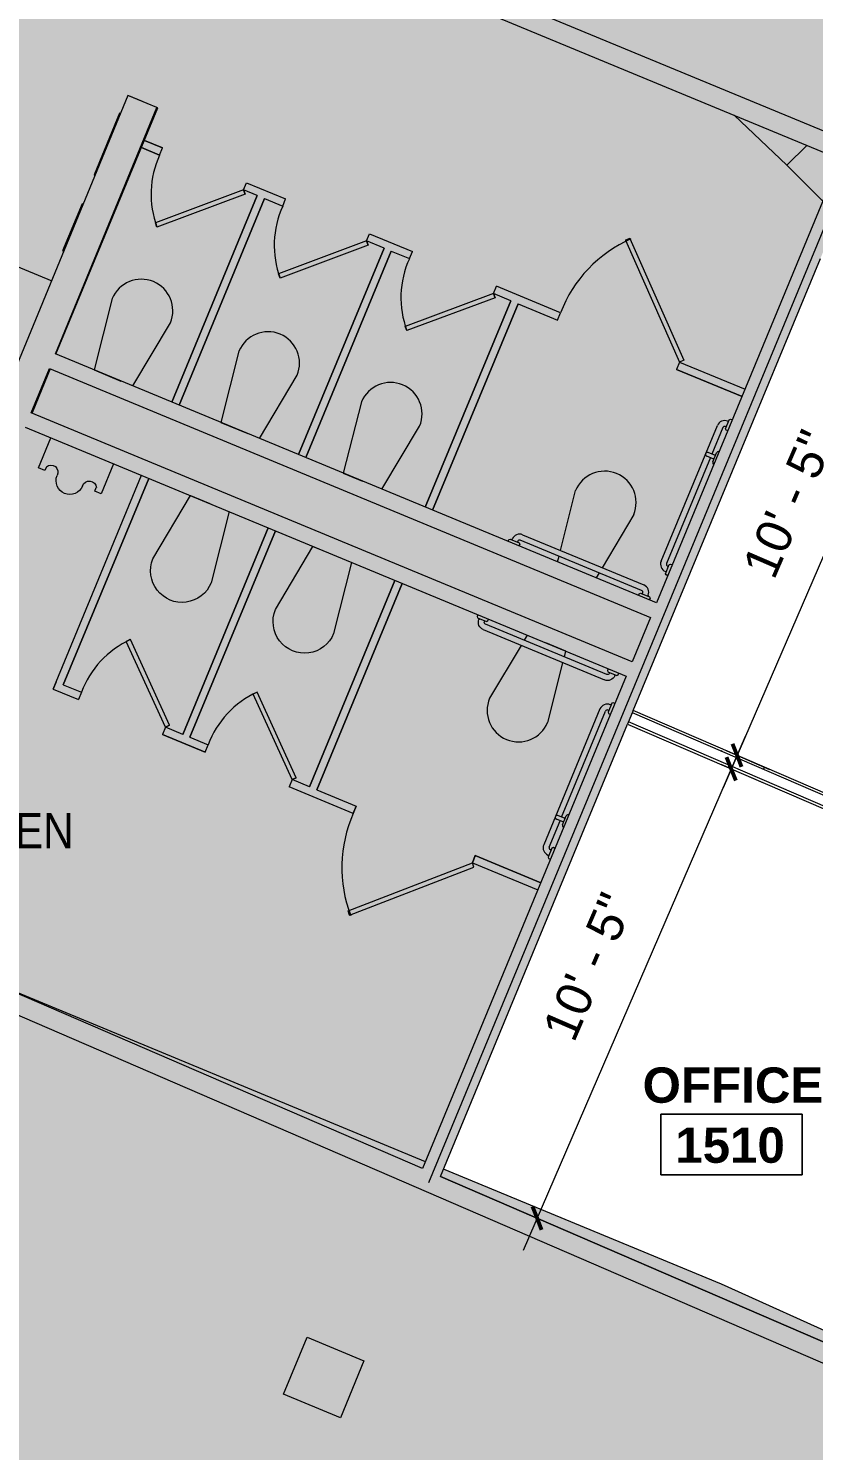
# Model space of a CAD drawing. Header units: inches. Extents: x 488 to 2071, y 800 to 2512.
# Drawn here: x 1129.1 to 1329.4, y 1008.7 to 1371.4 of the extents above; entities that cross this region are included whole.
import ezdxf

# ---------------------------------------------------------------- set-up
doc = ezdxf.new("R2010")
doc.units = ezdxf.units.IN
doc.header["$MEASUREMENT"] = 0
for name, color, linetype, lineweight in [('A-ANNO-DIMS', 211, 'Continuous', 9), ('A-ANNO-DIMS-96', 211, 'Continuous', 9), ('A-AREA-IDEN', 2, 'Continuous', 9), ('A-DETL', 90, 'Continuous', 9), ('A-DETL-GENF', 92, 'Continuous', 9), ('A-DETL-THIN', 151, 'Continuous', 9), ('A-Flor-Shel-Text', 8, 'Continuous', 9), ('A-Flor-Shel-Tptn', 8, 'Continuous', 9), ('A-WALL', 113, 'Continuous', 9), ('A-WALL-PATT', 111, 'Continuous', 13), ('A-Wall-Shel', 8, 'Continuous', 9), ('A-Wall-Shel-Fill', 8, 'Continuous', 9), ('I-WALL', 2, 'Continuous', 9), ('P-Fixt-Shel', 8, 'Continuous', 9), ('S-Cols', 8, 'Continuous', 9), ('S-Cols-Fill', 8, 'Continuous', 9)]:
    doc.layers.add(name, color=color, linetype=linetype, lineweight=lineweight)
doc.styles.add('Stylus BT', font='stylu.ttf', dxfattribs={"width": 0.9, "height": 9})
doc.styles.add('Swis721 Lt BT', font='swissl.ttf', dxfattribs={"height": 9})
doc.styles.add('Swis721 Lt BT_B', font='', dxfattribs={"height": 9})
doc.styles.get('Swis721 Lt BT_B').set_extended_font_data('Swis721 Lt BT', bold=True)
doc.dimstyles.new('OTJ_-_3_32__Linear__1_2__Tolerance', dxfattribs={"dimscale": 12, "dimtxt": 9.497835, "dimasz": 0.375, "dimexe": 0.75, "dimexo": 0.5, "dimgap": 0.5, "dimtad": 1, "dimdec": 1, "dimrnd": 0.5, "dimzin": 3, "dimdsep": 46, "dimlunit": 4, "dimtxsty": 'Swis721 Lt BT', "dimblk1": 'OBLIQUE', "dimblk2": 'OBLIQUE', "dimsah": 1, "dimcen": 0.09, "dimdle": 0.75, "dimazin": 0, "dimtfac": 1, "dimtdec": 4, "dimtix": 1, "dimtmove": 0, "dimatfit": 3, "dimfxl": 1, "dimtvp": 1, "dimfrac": 2, "dimtolj": 1, "dimtzin": 0, "dimarcsym": 2})
pattern_1 = [(0, (0, 0), (30.72, 7.68), [1.267, -21.773, 1.267, -21.773, -122.88]), (0, (0, 0), (30.72, 7.68), [-46.08, 1.267, -44.813, 1.267, -21.773, -53.76]), (0, (0, 0), (30.72, 7.68), [-115.2, 1.267, -14.093, 1.267, -37.133]), (120, (11.52, 3.84), (-22.011075, 22.7643), [1.267, -21.773, 1.267, -21.773, -122.88]), (120, (11.52, 3.84), (-22.011075, 22.7643), [-46.08, 1.267, -44.813, 1.267, -21.773, -53.76]), (120, (11.52, 3.84), (-22.011075, 22.7643), [-115.2, 1.267, -14.093, 1.267, -37.133]), (240, (15.36, 19.2), (-8.708925, -30.4443), [1.267, -21.773, 1.267, -21.773, -122.88]), (240, (15.36, 19.2), (-8.708925, -30.4443), [-46.08, 1.267, -44.813, 1.267, -21.773, -53.76]), (240, (15.36, 19.2), (-8.708925, -30.4443), [-115.2, 1.267, -14.093, 1.267, -37.133])]

# ---------------------------------------------------------------- blocks, each defined once
blk = doc.blocks.new('Revit Link EDITED_dwg_GRAB36-5488122-Level 1 CONSTRUCTION')
at = {"layer": 'P-Fixt-Shel', "color": 7}
for p, q in [((0.75, 18.75), (1, 18.75)), ((1, 17.25), (0.75, 17.25)), ((1.5, -16.75), (1.5, 16.75)), ((3, 16.75), (3, -16.75)), ((0.75, -17.25), (1, -17.25)), ((0.5, -19.5), (0, -19.5)), ((1, -18.75), (0.75, -18.75))]:
    blk.add_line(p, q, dxfattribs=at)
at = {"layer": 'P-Fixt-Shel', "color": 7, "flags": 128}
for points in [[(0, 19.5), (0.5, 19.5), (0.75, 19.25), (0.75, 16.75), (0.5, 16.5), (0, 16.5)], [(0, -16.5), (0.5, -16.5), (0.75, -16.75), (0.75, -19.25), (0.5, -19.5)]]:
    blk.add_lwpolyline(points, dxfattribs=at)
at = {"layer": 'P-Fixt-Shel', "color": 7}
for centre, radius, start, end in [((1, 16.75), 2, 360, 90), ((1, 16.75), 0.5, 360, 90), ((1, -16.75), 2, 270, 0), ((1, -16.75), 0.5, 270, 0)]:
    blk.add_arc(centre, radius, start, end, dxfattribs=at)
blk = doc.blocks.new('Revit Link EDITED_dwg_TOILET1-5488119-Level 1 CONSTRUCTION')
at = {"layer": 'P-Fixt-Shel', "color": 7}
blk.add_line((5.34, 0.01), (8.03, 18.56), dxfattribs=at)
at = {"layer": 'P-Fixt-Shel', "color": 7, "flags": 128}
blk.add_lwpolyline([(-8.03, 18.56), (-5.34, 0), (0, 0)], dxfattribs=at)
at = {"layer": 'P-Fixt-Shel', "color": 7}
blk.add_arc((0, 18.56), 8.03, 360, 180, dxfattribs=at)
blk = doc.blocks.new('Revit Link EDITED_dwg_TOILET1-V16-Level 1 CONSTRUCTION')
at = {"layer": 'P-Fixt-Shel', "color": 7}
blk.add_line((5.34, 0.01), (8.03, 18.56), dxfattribs=at)
at = {"layer": 'P-Fixt-Shel', "color": 7, "flags": 128}
blk.add_lwpolyline([(-8.03, 18.56), (-5.34, 0), (2.08, 0)], dxfattribs=at)
at = {"layer": 'P-Fixt-Shel', "color": 7}
blk.add_arc((0, 18.56), 8.03, 360, 180, dxfattribs=at)
blk = doc.blocks.new('Revit Link EDITED_dwg_GRAB36-5488120-Level 1 CONSTRUCTION')
at = {"layer": 'P-Fixt-Shel', "color": 7}
for p, q in [((0.75, 18.75), (1, 18.75)), ((1, 17.25), (0.75, 17.25)), ((1.5, -16.75), (1.5, 16.75)), ((3, 16.75), (3, -16.75)), ((0.75, -17.25), (1, -17.25)), ((0.5, -19.5), (0, -19.5)), ((1, -18.75), (0.75, -18.75))]:
    blk.add_line(p, q, dxfattribs=at)
at = {"layer": 'P-Fixt-Shel', "color": 7, "flags": 128}
for points in [[(0, 19.5), (0.5, 19.5), (0.75, 19.25), (0.75, 16.75), (0.5, 16.5), (0, 16.5)], [(0, -16.5), (0.5, -16.5), (0.75, -16.75), (0.75, -19.25), (0.5, -19.5)]]:
    blk.add_lwpolyline(points, dxfattribs=at)
at = {"layer": 'P-Fixt-Shel', "color": 7}
for centre, radius, start, end in [((1, 16.75), 2, 360, 90), ((1, 16.75), 0.5, 360, 90), ((1, -16.75), 2, 270, 0), ((1, -16.75), 0.5, 270, 0)]:
    blk.add_arc(centre, radius, start, end, dxfattribs=at)
blk = doc.blocks.new('Revit Link EDITED_dwg_TOILET1-V17-Level 1 CONSTRUCTION')
at = {"layer": 'P-Fixt-Shel', "color": 7}
blk.add_line((5.34, 0.01), (8.03, 18.56), dxfattribs=at)
at = {"layer": 'P-Fixt-Shel', "color": 7, "flags": 128}
blk.add_lwpolyline([(-8.03, 18.56), (-5.34, 0), (2.16, 0)], dxfattribs=at)
at = {"layer": 'P-Fixt-Shel', "color": 7}
blk.add_arc((0, 18.56), 8.03, 360, 180, dxfattribs=at)
blk = doc.blocks.new('Revit Link EDITED_dwg_TOILET1-5488121-Level 1 CONSTRUCTION')
at = {"layer": 'P-Fixt-Shel', "color": 7}
blk.add_line((5.34, 0.01), (8.03, 18.56), dxfattribs=at)
at = {"layer": 'P-Fixt-Shel', "color": 7, "flags": 128}
blk.add_lwpolyline([(-8.03, 18.56), (-5.34, 0), (0.01, 0)], dxfattribs=at)
at = {"layer": 'P-Fixt-Shel', "color": 7}
blk.add_arc((0, 18.56), 8.03, 360, 180, dxfattribs=at)
blk = doc.blocks.new('Revit Link EDITED_dwg_TOILET1-V18-Level 1 CONSTRUCTION')
at = {"layer": 'P-Fixt-Shel', "color": 7}
blk.add_line((5.35, 0.01), (8.03, 18.56), dxfattribs=at)
at = {"layer": 'P-Fixt-Shel', "color": 7, "flags": 128}
blk.add_lwpolyline([(-8.03, 18.56), (-5.34, 0), (-2.15, 0)], dxfattribs=at)
at = {"layer": 'P-Fixt-Shel', "color": 7}
blk.add_arc((0, 18.56), 8.03, 360, 180, dxfattribs=at)
blk = doc.blocks.new('Revit Link EDITED_dwg_URINAL1-5488130-Level 1 CONSTRUCTION')
at = {"layer": 'P-Fixt-Shel', "color": 7, "flags": 128}
for points in [[(-8.66, 0), (-8.66, -8.28), (-6.9, -8.28), (-6.9, -7.28)], [(6.9, -7.28), (6.9, -8.28), (8.66, -8.28), (8.66, 0)]]:
    blk.add_lwpolyline(points, dxfattribs=at)
at = {"layer": 'P-Fixt-Shel', "color": 7}
for centre, radius, start, end in [((-5.3, -8.09), 1.8, 353.9369, 153.0544), ((5.3, -8.09), 1.8, 26.9456, 186.0631), ((0, -8.28), 3.51, 180, 0)]:
    blk.add_arc(centre, radius, start, end, dxfattribs=at)
blk = doc.blocks.new('Revit Link EDITED_dwg-5488103-Level 1 CONSTRUCTION')
at = {"layer": 'A-Wall-Shel-Fill'}
h = blk.add_hatch(color=7, dxfattribs=at)
h.paths.add_polyline_path([(1322.58, 1336.49), (1327.64, 1341.55), (1309.11, 1349.23), (1320.99, 1338)], flags=0)
h.paths.add_polyline_path([(1250.93, 1391.72), (1250.93, 1391.72), (1250.93, 1391.72)], flags=0)
h.paths.add_polyline_path([(1257.45, 1394.43), (1257.45, 1394.43), (1257.45, 1394.43)], flags=0)
h.paths.add_polyline_path([(1246.73, 1447.6), (1246.73, 1447.62), (1198.66, 1467.5), (1196.96, 1463.37), (1192.34, 1465.28), (1194.02, 1469.46), (1118, 1500.92), (1116.29, 1496.78), (1111.67, 1498.7), (1125.09, 1531.08), (1131.79, 1533.86), (1133.71, 1529.24), (1128.91, 1527.25), (1119.93, 1505.56), (1247.21, 1452.87), (1252.81, 1455.19), (1254.59, 1450.89), (1256.29, 1451.59), (1254.38, 1456.21), (1246.73, 1453.06), (1120, 1505.56), (1128.99, 1527.27), (1135.56, 1529.99), (1133.64, 1534.63), (1125.01, 1531.06), (1111.03, 1497.31), (1115.77, 1495.35), (1118.06, 1500.89), (1194.02, 1469.43), (1191.73, 1463.89), (1196.39, 1461.95), (1198.69, 1467.5), (1246.68, 1447.62)], flags=0)
h = blk.add_hatch(color=7, dxfattribs=at)
h.paths.add_polyline_path([(1093.09, 1072.46), (1093.09, 1072.55), (958.28, 1128.39), (961.92, 1137.17), (966.54, 1135.25), (964.82, 1131.09), (1039.75, 1100.05), (1039.75, 1100.14), (964.91, 1131.14), (967.2, 1136.69), (962.47, 1138.65), (958.2, 1128.34), (1092.96, 1072.51)], flags=0)
h.paths.add_polyline_path([(1090.47, 1079.05), (1112.12, 1131.32), (1112.07, 1131.34), (1090.45, 1079.14), (1044.4, 1098.22), (1044.4, 1098.13), (1090.45, 1079.06)], flags=0)
h.paths.add_polyline_path([(1229.59, 1080.58), (1230.33, 1082.36), (1114.81, 1130.2), (1225.47, 1082.36)], flags=0)
h.paths.add_polyline_path([(1045.71, 1101.38), (1046.7, 1103.76), (1042.08, 1105.67), (1041.09, 1103.29), (1044.4, 1101.92)], flags=0)
h.paths.add_polyline_path([(1060.48, 1137.02), (1069.67, 1159.24), (990.18, 1192.17), (1040.89, 1314.58), (1123.94, 1280.18), (1124.02, 1280.36), (1040.85, 1314.66), (990.12, 1192.17), (1069.67, 1159.22), (1061.02, 1138.33), (1056.4, 1140.24), (1055.86, 1138.93), (1057.31, 1138.33)], flags=0)
h.paths.add_polyline_path([(1063.13, 1156.49), (1063.13, 1156.51), (988.19, 1187.52), (981.85, 1172.21), (977.23, 1174.12), (1096.38, 1461.73), (1100.98, 1459.83), (1095.03, 1445.46), (1171.09, 1414), (1177.03, 1428.33), (1181.65, 1426.42), (1173.78, 1407.43), (1093.12, 1440.84), (1042.38, 1318.35), (1051.45, 1314.66), (1042.46, 1318.38), (1093.17, 1440.79), (1173.81, 1407.43), (1182.62, 1428.69), (1177.95, 1430.63), (1171.06, 1414), (1095.1, 1445.46), (1101.98, 1462.1), (1097.25, 1464.05), (976.24, 1171.91), (980.98, 1169.95), (988.25, 1187.5), (1063.1, 1156.5)], flags=0)
h.paths.add_polyline_path([(1102.36, 1206.86), (1102.36, 1206.86), (1102.35, 1206.86)], flags=0)
h.paths.add_polyline_path([(1102.37, 1206.87), (1128.37, 1269.63), (1128.27, 1269.67), (1102.89, 1208.14)], flags=0)
h.paths.add_polyline_path([(1129.99, 1273.29), (1134.66, 1284.58), (1134.45, 1284.66), (1129.79, 1273.37)], flags=0)
h.paths.add_polyline_path([(1136.1, 1288.31), (1162.11, 1351.08), (1161.87, 1351.18), (1135.97, 1288.36)], flags=0)
blk.add_hatch(color=7, dxfattribs=at).paths.add_polyline_path([(1495.18, 965.76), (1495.19, 965.78), (1371.65, 1021.44), (1371.07, 1020.04), (1370.14, 1020.42), (1370.73, 1021.85), (1305.88, 1051.06), (1234.95, 1080.44), (1234.18, 1078.59), (1340.5, 1032.63), (1340.5, 1032.56), (1377.19, 1016.7), (1377.21, 1016.76), (1494.82, 965.91)], flags=0)
at = {"layer": 'S-Cols-Fill'}
h = blk.add_hatch(color=7, dxfattribs=at)
h.paths.add_polyline_path([(1331.78, 1327.29), (1336.22, 1338), (1327.64, 1341.55), (1322.58, 1336.49), (1331.46, 1327.61)], flags=0)
h.paths.add_polyline_path([(1338.34, 1330.06), (1344.77, 1336.49), (1342.11, 1339.15), (1338.34, 1330.07)], flags=0)
h.paths.add_polyline_path([(1338.13, 1342.62), (1338.28, 1342.98), (1333.68, 1347.58), (1331.47, 1345.38), (1337.06, 1343.06)], flags=0)
blk.add_hatch(color=7, dxfattribs=at).paths.add_polyline_path([(1208.68, 1017.04), (1214.69, 1031.54), (1200.19, 1037.54), (1194.19, 1023.04)], flags=0)
at = {"layer": 'A-Flor-Shel-Tptn', "color": 7}
for p, q in [((1158.68, 1342.82), (1163.3, 1340.9)), ((1163.3, 1340.9), (1158.68, 1342.82)), ((1157.92, 1340.97), (1162.54, 1339.05)), ((1162.54, 1339.05), (1157.92, 1340.97)), ((1162.54, 1339.05), (1163.3, 1340.9)), ((1162.54, 1339.05), (1163.3, 1340.9)), ((1183.96, 1330.18), (1184.73, 1332.03)), ((1183.96, 1330.18), (1184.73, 1332.03)), ((1184.73, 1332.03), (1194.71, 1327.89)), ((1184.73, 1332.03), (1194.71, 1327.89)), ((1183.96, 1330.18), (1161.47, 1321.79)), ((1183.96, 1330.18), (1161.47, 1321.79)), ((1184.37, 1329.09), (1161.88, 1320.7)), ((1184.37, 1329.09), (1161.88, 1320.7)), ((1187.48, 1328.72), (1165.67, 1276.06)), ((1165.67, 1276.06), (1187.48, 1328.72)), ((1189.33, 1327.96), (1167.51, 1275.3)), ((1167.51, 1275.3), (1189.33, 1327.96)), ((1187.48, 1328.72), (1183.96, 1330.18)), ((1187.48, 1328.72), (1183.96, 1330.18)), ((1183.96, 1330.18), (1184.37, 1329.09)), ((1184.37, 1329.09), (1183.96, 1330.18)), ((1189.33, 1327.96), (1193.95, 1326.04)), ((1189.33, 1327.96), (1193.95, 1326.04)), ((1193.95, 1326.04), (1194.71, 1327.89)), ((1193.95, 1326.04), (1194.71, 1327.89)), ((1161.88, 1320.7), (1161.47, 1321.79)), ((1161.88, 1320.7), (1161.47, 1321.79)), ((1215.37, 1317.17), (1192.89, 1308.78)), ((1215.37, 1317.17), (1192.89, 1308.78)), ((1215.37, 1317.17), (1216.14, 1319.02)), ((1215.37, 1317.17), (1216.14, 1319.02)), ((1219.82, 1315.33), (1215.37, 1317.17)), ((1219.82, 1315.33), (1215.37, 1317.17)), ((1215.37, 1317.17), (1215.78, 1316.08)), ((1215.78, 1316.08), (1215.37, 1317.17)), ((1216.14, 1319.02), (1227.05, 1314.5)), ((1216.14, 1319.02), (1227.05, 1314.5)), ((1281.45, 1317.33), (1282.51, 1317.81)), ((1282.51, 1317.81), (1281.45, 1317.33)), ((1281.45, 1317.33), (1295.23, 1286.25)), ((1281.45, 1317.33), (1295.23, 1286.25)), ((1282.51, 1317.81), (1296.29, 1286.73)), ((1282.51, 1317.81), (1296.29, 1286.73)), ((1215.78, 1316.08), (1193.29, 1307.69)), ((1215.78, 1316.08), (1193.29, 1307.69)), ((1219.82, 1315.33), (1198, 1262.67)), ((1198, 1262.67), (1219.82, 1315.33)), ((1221.66, 1314.56), (1199.85, 1261.9)), ((1199.85, 1261.9), (1221.66, 1314.56)), ((1221.66, 1314.56), (1226.28, 1312.65)), ((1221.66, 1314.56), (1226.28, 1312.65)), ((1226.28, 1312.65), (1227.05, 1314.5)), ((1226.28, 1312.65), (1227.05, 1314.5)), ((1193.29, 1307.69), (1192.89, 1308.78)), ((1193.29, 1307.69), (1192.89, 1308.78)), ((1247.71, 1303.77), (1225.22, 1295.39)), ((1247.71, 1303.77), (1225.22, 1295.39)), ((1248.12, 1302.68), (1225.63, 1294.29)), ((1248.12, 1302.68), (1225.63, 1294.29)), ((1247.71, 1303.77), (1248.47, 1305.62)), ((1247.71, 1303.77), (1248.47, 1305.62)), ((1252.15, 1301.93), (1247.71, 1303.77)), ((1252.15, 1301.93), (1247.71, 1303.77)), ((1247.71, 1303.77), (1248.12, 1302.68)), ((1248.12, 1302.68), (1247.71, 1303.77)), ((1264.84, 1298.84), (1248.47, 1305.62)), ((1264.84, 1298.84), (1248.47, 1305.62)), ((1252.15, 1301.93), (1230.34, 1249.27)), ((1230.34, 1249.27), (1252.15, 1301.93)), ((1254, 1301.17), (1232.19, 1248.51)), ((1232.19, 1248.51), (1254, 1301.17)), ((1254, 1301.17), (1264.07, 1296.99)), ((1254, 1301.17), (1264.07, 1296.99)), ((1264.07, 1296.99), (1264.84, 1298.84)), ((1264.07, 1296.99), (1264.84, 1298.84)), ((1225.63, 1294.29), (1225.22, 1295.39)), ((1225.63, 1294.29), (1225.22, 1295.39)), ((1295.23, 1286.25), (1294.46, 1284.4)), ((1295.23, 1286.25), (1294.46, 1284.4)), ((1294.46, 1284.4), (1311.15, 1277.49)), ((1311.15, 1277.49), (1294.46, 1284.4)), ((1296.29, 1286.73), (1295.23, 1286.25)), ((1296.29, 1286.73), (1295.23, 1286.25)), ((1295.23, 1286.25), (1311.92, 1279.34)), ((1295.23, 1286.25), (1311.92, 1279.34)), ((1136.12, 1204.73), (1157.93, 1257.39)), ((1136.12, 1204.73), (1157.93, 1257.39)), ((1137.97, 1203.96), (1159.78, 1256.62)), ((1159.78, 1256.62), (1137.97, 1203.96)), ((1168.45, 1191.33), (1190.27, 1243.99)), ((1190.27, 1243.99), (1168.45, 1191.33)), ((1170.3, 1190.57), (1192.12, 1243.23)), ((1192.12, 1243.23), (1170.3, 1190.57)), ((1200.79, 1177.94), (1222.6, 1230.6)), ((1222.6, 1230.6), (1200.79, 1177.94)), ((1202.64, 1177.17), (1224.45, 1229.83)), ((1224.45, 1229.83), (1202.64, 1177.17)), ((1155.1, 1215.49), (1154.04, 1215)), ((1155.1, 1215.49), (1154.04, 1215)), ((1165.07, 1193.66), (1155.1, 1215.49)), ((1165.07, 1193.66), (1155.1, 1215.49)), ((1164.01, 1193.17), (1154.04, 1215)), ((1164.01, 1193.17), (1154.04, 1215)), ((1136.12, 1204.73), (1135.35, 1202.88)), ((1135.35, 1202.88), (1136.12, 1204.73)), ((1135.35, 1202.88), (1141.82, 1200.2)), ((1135.35, 1202.88), (1141.82, 1200.2)), ((1137.97, 1203.96), (1142.59, 1202.05)), ((1137.97, 1203.96), (1142.59, 1202.05)), ((1142.59, 1202.05), (1141.82, 1200.2)), ((1142.59, 1202.05), (1141.82, 1200.2)), ((1187.44, 1202.09), (1186.38, 1201.61)), ((1187.44, 1202.09), (1186.38, 1201.61)), ((1196.35, 1179.78), (1186.38, 1201.61)), ((1196.35, 1179.78), (1186.38, 1201.61)), ((1197.41, 1180.26), (1187.44, 1202.09)), ((1197.41, 1180.26), (1187.44, 1202.09)), ((1164.01, 1193.17), (1165.07, 1193.66)), ((1165.07, 1193.66), (1164.01, 1193.17)), ((1164.01, 1193.17), (1163.25, 1191.32)), ((1164.01, 1193.17), (1163.25, 1191.32)), ((1163.25, 1191.32), (1174.16, 1186.8)), ((1174.16, 1186.8), (1163.25, 1191.32)), ((1168.45, 1191.33), (1164.01, 1193.17)), ((1168.45, 1191.33), (1164.01, 1193.17)), ((1170.3, 1190.57), (1174.92, 1188.65)), ((1170.3, 1190.57), (1174.92, 1188.65)), ((1174.16, 1186.8), (1174.92, 1188.65)), ((1174.16, 1186.8), (1174.92, 1188.65)), ((1196.35, 1179.78), (1195.58, 1177.93)), ((1196.35, 1179.78), (1195.58, 1177.93)), ((1196.35, 1179.78), (1197.41, 1180.26)), ((1197.41, 1180.26), (1196.35, 1179.78)), ((1200.79, 1177.94), (1196.35, 1179.78)), ((1200.79, 1177.94), (1196.35, 1179.78)), ((1211.95, 1171.15), (1195.58, 1177.93)), ((1211.95, 1171.15), (1195.58, 1177.93)), ((1202.64, 1177.17), (1212.71, 1173)), ((1202.64, 1177.17), (1212.71, 1173)), ((1212.71, 1173), (1211.95, 1171.15)), ((1211.95, 1171.15), (1212.71, 1173)), ((1210.62, 1146.33), (1242.34, 1158.57)), ((1210.62, 1146.33), (1242.34, 1158.57)), ((1211.03, 1145.24), (1242.76, 1157.48)), ((1211.03, 1145.24), (1242.76, 1157.48)), ((1242.76, 1157.48), (1242.34, 1158.57)), ((1242.76, 1157.48), (1242.34, 1158.57)), ((1242.34, 1158.57), (1259.03, 1151.65)), ((1242.34, 1158.57), (1259.03, 1151.65)), ((1243.1, 1160.41), (1259.79, 1153.5)), ((1259.79, 1153.5), (1243.1, 1160.41)), ((1210.62, 1146.33), (1211.03, 1145.24)), ((1211.03, 1145.24), (1210.62, 1146.33))]:
    blk.add_line(p, q, dxfattribs=at)
for centre, radius, start, end in [((1184.37, 1329.09), 24, 155.4608, 200.383), ((1184.37, 1329.09), 24, 155.4608, 200.383), ((1215.78, 1316.08), 24, 155.4608, 200.383), ((1215.78, 1316.08), 24, 155.4608, 200.383), ((1296.56, 1286.61), 34, 113.9115, 158.9115), ((1296.56, 1286.61), 34, 113.9115, 158.9115), ((1248.12, 1302.68), 24, 155.4608, 200.383), ((1248.12, 1302.68), 24, 155.4608, 200.383), ((1165.07, 1193.66), 24, 114.617, 159.5392), ((1165.07, 1193.66), 24, 114.617, 159.5392), ((1197.41, 1180.26), 24, 114.617, 159.5392), ((1197.41, 1180.26), 24, 114.617, 159.5392), ((1243.03, 1157.37), 34, 156.0885, 201.0885), ((1243.03, 1157.37), 34, 156.0885, 201.0885)]:
    blk.add_arc(centre, radius, start, end, dxfattribs=at)
at = {"layer": 'A-Wall-Shel', "color": 7}
for p, q in [((1158.18, 1352.71), (1154.71, 1354.14)), ((1322.58, 1336.49), (1309.11, 1349.23)), ((1134.66, 1284.58), (1129.99, 1273.29)), ((1114.4, 1130.38), (1230.33, 1082.36))]:
    blk.add_line(p, q, dxfattribs=at)
at = {"layer": 'A-Wall-Shel', "color": 7, "flags": 128}
for points in [[(1136.1, 1288.31), (1162.11, 1351.08), (1161.87, 1351.18)], [(1370.73, 1021.85), (1305.88, 1051.06), (1234.95, 1080.44)]]:
    blk.add_lwpolyline(points, dxfattribs=at)
at = {"layer": 'P-Fixt-Shel', "color": 7}
for p, q in [((1152.58, 1349.62), (1152.34, 1349.72)), ((1143.05, 1326.5), (1142.77, 1326.62)), ((1290.5, 1235.47), (1304.85, 1270.12)), ((1306.24, 1269.55), (1303.45, 1262.82)), ((1307.12, 1269.72), (1306.89, 1269.82)), ((1307.47, 1271.2), (1307.7, 1271.11)), ((1308.21, 1271.7), (1308.68, 1271.51)), ((1303.99, 1261.52), (1302.14, 1262.28)), ((1304.37, 1262.44), (1302.52, 1263.2)), ((1303.71, 1260.83), (1304.66, 1263.14)), ((1303.07, 1261.9), (1291.89, 1234.9)), ((1264.82, 1238.24), (1268.67, 1253.48)), ((1283.51, 1247.36), (1275.49, 1233.82)), ((1264.08, 1235.3), (1264.45, 1236.77)), ((1292.16, 1234.25), (1292.39, 1234.15)), ((1291.82, 1232.77), (1291.58, 1232.86)), ((1256.34, 1216.62), (1255.57, 1215.32)), ((1254.79, 1214.02), (1246.73, 1200.52)), ((1261.56, 1194.35), (1265.46, 1209.6)), ((1274.9, 1197.81), (1260.55, 1163.17)), ((1265.1, 1170.24), (1276.29, 1197.24)), ((1276.94, 1197.51), (1277.17, 1197.41)), ((1277.75, 1198.8), (1277.52, 1198.9)), ((1261.94, 1162.59), (1264.72, 1169.31)), ((1265.65, 1168.93), (1263.8, 1169.69)), ((1266.03, 1169.85), (1264.18, 1170.62)), ((1265.36, 1168.24), (1266.32, 1170.55)), ((1262.44, 1161.84), (1262.21, 1161.94)), ((1243.1, 1160.41), (1242.34, 1158.57)), ((1242.34, 1158.57), (1243.1, 1160.41)), ((1261.63, 1160.55), (1261.87, 1160.46)), ((1261.81, 1159.67), (1262.27, 1159.48))]:
    blk.add_line(p, q, dxfattribs=at)
at = {"layer": 'P-Fixt-Shel', "color": 7, "flags": 128}
for points in [[(1115.25, 1431.64), (1074.08, 1332.25), (1135.01, 1307.01)], [(1152.34, 1349.72), (1145.83, 1334.01), (1146.1, 1333.9)], [(1142.77, 1326.62), (1137.8, 1314.61), (1138.09, 1314.49)], [(1307.53, 1268.74), (1307.07, 1268.93), (1306.93, 1269.26), (1307.89, 1271.57), (1308.21, 1271.7)], [(1274.72, 1232.51), (1273.96, 1231.22), (1266.96, 1234.11)], [(1292.22, 1231.79), (1291.76, 1231.98), (1291.62, 1232.3), (1292.58, 1234.61), (1292.91, 1234.75), (1293.37, 1234.56)], [(1265.84, 1211.06), (1266.21, 1212.52), (1261.1, 1214.65)], [(1278.73, 1199.21), (1278.26, 1199.4), (1277.94, 1199.26), (1276.98, 1196.95), (1277.12, 1196.63), (1277.58, 1196.43)], [(1263.42, 1162.25), (1262.96, 1162.44), (1262.63, 1162.31), (1261.67, 1160), (1261.81, 1159.67)]]:
    blk.add_lwpolyline(points, dxfattribs=at)
at = {"layer": 'P-Fixt-Shel', "color": 7}
for centre, radius, start, end in [((1306.7, 1269.35), 2, 67.4998, 157.4998), ((1306.7, 1269.35), 0.5, 67.4998, 157.4998), ((1302.33, 1262.74), 0.5, 67.635, 247.635), ((1305.12, 1262.95), 0.5, 67.635, 157.635), ((1304.17, 1260.63), 0.5, 157.635, 247.5012), ((1276.09, 1250.42), 8.03, 337.605, 157.605), ((1292.35, 1234.71), 2, 157.4998, 247.4998), ((1292.35, 1234.71), 0.5, 157.4998, 247.4998), ((1254.14, 1197.44), 8.03, 157.395, 337.395), ((1276.75, 1197.05), 2, 67.5003, 157.5003), ((1276.75, 1197.05), 0.5, 67.5003, 157.5003), ((1263.99, 1170.15), 0.5, 67.635, 247.635), ((1265.83, 1168.05), 0.5, 157.635, 246.5552), ((1266.78, 1170.36), 0.5, 67.6663, 157.635), ((1262.4, 1162.4), 2, 157.5003, 247.5003), ((1262.4, 1162.4), 0.5, 157.5003, 247.5003)]:
    blk.add_arc(centre, radius, start, end, dxfattribs=at)
at = {"layer": 'S-Cols', "color": 7, "flags": 128}
blk.add_lwpolyline([(1327.64, 1341.55), (1322.58, 1336.49), (1331.78, 1327.29)], dxfattribs=at)
blk.add_lwpolyline([(1214.69, 1031.54), (1208.68, 1017.04), (1194.19, 1023.04), (1200.19, 1037.54)], close=True, dxfattribs=at)
for name, p, rotation in [('Revit Link EDITED_dwg_TOILET1-V16-Level 1 CONSTRUCTION', (1150.75, 1282.24), 337.3950000000519), ('Revit Link EDITED_dwg_TOILET1-V17-Level 1 CONSTRUCTION', (1183.08, 1268.85), 337.3950000000519), ('Revit Link EDITED_dwg_TOILET1-5488119-Level 1 CONSTRUCTION', (1214.34, 1255.9), 337.3950000000519), ('Revit Link EDITED_dwg_GRAB36-5488122-Level 1 CONSTRUCTION', (1269.48, 1233.06), 67.50001289047115)]:
    blk.add_blockref(name, p, dxfattribs=dict(rotation=rotation))
at = {"extrusion": (0, 0, -1)}
for name, p, zscale, rotation in [('Revit Link EDITED_dwg_URINAL1-5488130-Level 1 CONSTRUCTION', (-1142.81, 1263.65), -1, 22.5000119344776), ('Revit Link EDITED_dwg_TOILET1-5488121-Level 1 CONSTRUCTION', (-1175.35, 1250.17), -1, 202.3949935547599), ('Revit Link EDITED_dwg_TOILET1-V18-Level 1 CONSTRUCTION', (-1206.6, 1237.23), -1, 202.3949935547599), ('Revit Link EDITED_dwg_GRAB36-5488120-Level 1 CONSTRUCTION', (-1261.74, 1214.39), -0.9999999999999999, 292.4999935547475)]:
    blk.add_blockref(name, p, dxfattribs=dict(at, zscale=zscale, rotation=rotation))
at = {"layer": 'A-Flor-Shel-Text', "insert": (1128.61, 1171.28), "char_height": 9, "width": 28.7252, "attachment_point": 2, "line_spacing_factor": 1.091849, "style": 'Stylus BT'}
blk.add_mtext('MEN', dxfattribs=at)
blk = doc.blocks.new('Room Tag - Room Name and Number-3379422-Level 1 CONSTRUCTION')
at = {"layer": 'A-AREA-IDEN'}
for p, q in [((-0.1881, -0.1636), (-0.1881, -0.0018)), ((-0.1881, -0.0018), (0.1869, -0.0018)), ((0.1869, -0.0018), (-0.1881, -0.0018)), ((-0.1881, -0.0018), (-0.1881, -0.1636)), ((0.1869, -0.0018), (0.1869, -0.1636)), ((0.1869, -0.1636), (0.1869, -0.0018)), ((0.1869, -0.1636), (-0.1881, -0.1636)), ((-0.1881, -0.1636), (0.1869, -0.1636))]:
    blk.add_line(p, q, dxfattribs=at)
blk = doc.blocks.new('DIMBLOCK31-Level 1 CONSTRUCTION')
at = {"layer": 'A-ANNO-DIMS-96'}
for p, q in [((1362.97, 1308.77), (1306.31, 1177.71)), ((1356.81, 1301.63), (1367.66, 1296.94)), ((1359.4, 1300.51), (1356.81, 1301.63)), ((1307.3, 1187.09), (1318.14, 1182.4)), ((1309.88, 1185.97), (1307.3, 1187.09))]:
    blk.add_line(p, q, dxfattribs=at)
at = {"layer": 'A-ANNO-DIMS-96', "lineweight": 50}
for p, q in [((1359.4, 1300.51), (1358.23, 1303.47)), ((1359.4, 1300.51), (1360.57, 1297.55)), ((1309.88, 1185.97), (1308.71, 1188.93)), ((1309.88, 1185.97), (1311.05, 1183.01))]:
    blk.add_line(p, q, dxfattribs=at)
at = {"layer": 'A-ANNO-DIMS-96', "color": 0, "insert": (1311.02, 1233.99), "char_height": 9, "width": 42.8759, "attachment_point": 1, "rotation": 66.6198, "line_spacing_factor": 1.005062, "style": 'Swis721 Lt BT'}
blk.add_mtext('10\' - 5"', dxfattribs=at)
blk = doc.blocks.new('_Oblique')
at = {"color": 0, "linetype": 'ByBlock', "lineweight": -2}
blk.add_line((-0.5, -0.5), (0.5, 0.5), dxfattribs=at)
blk = doc.blocks.new('DIMBLOCK32-Level 1 CONSTRUCTION')
at = {"layer": 'A-ANNO-DIMS-96'}
for p, q in [((1311.95, 1190.79), (1255.27, 1059.67)), ((1305.8, 1183.65), (1316.64, 1178.96)), ((1308.38, 1182.53), (1305.8, 1183.65)), ((1256.25, 1069.05), (1267.1, 1064.36)), ((1258.84, 1067.93), (1256.25, 1069.05))]:
    blk.add_line(p, q, dxfattribs=at)
at = {"layer": 'A-ANNO-DIMS-96', "lineweight": 50}
for p, q in [((1308.38, 1182.53), (1307.21, 1185.49)), ((1308.38, 1182.53), (1309.56, 1179.58)), ((1258.84, 1067.93), (1257.67, 1070.89)), ((1258.84, 1067.93), (1260.01, 1064.97))]:
    blk.add_line(p, q, dxfattribs=at)
at = {"layer": 'A-ANNO-DIMS-96', "color": 0, "insert": (1259.98, 1115.98), "char_height": 9, "width": 42.8759, "attachment_point": 1, "rotation": 66.6198, "line_spacing_factor": 1.005062, "style": 'Swis721 Lt BT'}
blk.add_mtext('10\' - 5"', dxfattribs=at)

msp = doc.modelspace()

# ---------------------------------------------------------------- hatches: boundary and pattern name
at = {"layer": 'A-DETL-GENF'}
h = msp.add_hatch(color=9, dxfattribs=at)
h.paths.add_polyline_path([(1375.23, 799.94), (1415.16, 799.94), (1461.44, 911.67), (1454.19, 914.67), (1460.19, 929.16), (1467.44, 926.16), (1483.65, 965.29), (1375.23, 1012.17), (1376.16, 1014.32), (1339.44, 1030.19), (1338.51, 1028.04), (1114.81, 1124.75), (1093.18, 1072.51), (1093.12, 1072.51), (1093.09, 1072.46), (997, 1112.26), (954.85, 1010.5), (954.06, 1010.84), (953.51, 1009.5), (920.23, 1023.28), (831.49, 809.04), (756.81, 839.97), (759.15, 845.61), (547.33, 933.35), (585.4, 1025.28), (752.68, 955.99), (848.55, 1187.43), (864.26, 1180.91), (870.06, 1194.9), (874.34, 1193.12), (905.88, 1265.96), (939.16, 1252.24), (939.58, 1253.23), (905.48, 1267.36), (888.45, 1226.24), (883.83, 1228.16), (902.78, 1273.89), (941.49, 1257.87), (943.66, 1263.09), (943.83, 1263.02), (958.13, 1296.06), (957.43, 1296.35), (996.19, 1389.93), (798.84, 1471.7), (838.32, 1567.02), (675.55, 1959.92), (630.52, 1928.39), (509.26, 1978.61), (488.05, 1927.42), (488.05, 799.94), (1305.88, 799.94)], flags=0)
h.paths.add_polyline_path([(776.32, 846.05), (776.32, 846.05), (774.9, 846.64)], flags=0)
h.paths.add_polyline_path([(771.7, 847.96), (773.87, 853.2), (778.49, 851.28), (792.27, 884.54), (787.64, 886.46), (791.76, 896.39), (782.02, 900.42), (885.31, 1149.79), (845.1, 1166.44), (737.24, 906.04), (608.76, 959.26), (610.61, 963.74), (734.62, 912.38), (750.86, 951.6), (588.29, 1018.94), (553.94, 936.02), (761.06, 850.23), (761.82, 852.06), (771.32, 848.12)], flags=0)
h.paths.add_polyline_path([(793.67, 901.01), (895.06, 1145.78), (889.96, 1147.88), (788.57, 903.12), (792.27, 901.59)], flags=0)
h.paths.add_polyline_path([(1208.68, 1017.04), (1194.19, 1023.04), (1200.19, 1037.54), (1214.69, 1031.54), (1213.24, 1028.04)], flags=0)
h.paths.add_polyline_path([(1090.45, 1079.14), (1112.07, 1131.34), (1230.33, 1082.36), (1281.61, 1206.16), (1128.37, 1269.63), (1102.35, 1206.86), (1094.97, 1209.92), (1123.94, 1280.18), (1040.89, 1314.58), (990.18, 1192.17), (1069.67, 1159.21), (1060.48, 1137.02), (1055.86, 1138.93), (1063.1, 1156.5), (988.25, 1187.5), (980.98, 1169.95), (980.1, 1170.31), (966.38, 1137.03), (967.2, 1136.69), (964.91, 1131.14), (1039.78, 1100.13), (1042.08, 1105.67), (1046.7, 1103.76), (1044.4, 1098.22), (1088.56, 1079.93)], flags=0)
h.paths.add_polyline_path([(887.16, 1154.26), (891.3, 1164.3), (851.25, 1180.89), (847.09, 1170.85), (885.31, 1155.02)], flags=0)
h.paths.add_polyline_path([(904.36, 1164.29), (905.85, 1167.9), (870.61, 1183.16), (868.88, 1179), (904.34, 1164.3)], flags=0)
h.paths.add_polyline_path([(1283.14, 1209.85), (1287.81, 1221.14), (1134.66, 1284.58), (1129.99, 1273.29), (1281.61, 1210.49)], flags=0)
h.paths.add_polyline_path([(1289.34, 1224.83), (1290.07, 1226.59), (1331.78, 1327.29), (1322.58, 1336.49), (1309.06, 1349.25), (1221.09, 1385.7), (1246.73, 1447.6), (1198.68, 1467.46), (1196.39, 1461.95), (1191.73, 1463.89), (1193.99, 1469.44), (1118.06, 1500.89), (1115.77, 1495.35), (1114.37, 1495.93), (1100.65, 1462.65), (1101.99, 1462.09), (1095.1, 1445.46), (1171.08, 1414.03), (1177.95, 1430.63), (1182.62, 1428.69), (1173.78, 1407.4), (1093.17, 1440.79), (1042.46, 1318.38), (1081.48, 1302.23), (1125.55, 1284.06), (1154.48, 1354.23), (1162.11, 1351.08), (1136.1, 1288.31), (1287.81, 1225.47)], flags=0)
h.paths.add_polyline_path([(589.16, 1272.98), (574.66, 1278.98), (580.66, 1293.48), (595.16, 1287.48)], flags=0)
h.paths.add_polyline_path([(1338.28, 1342.98), (1375.21, 1432.15), (1292.74, 1466.31), (1291.68, 1465.88), (1291.54, 1466.2), (1289.55, 1465.37), (1287.64, 1469.99), (1294.3, 1472.75), (1263.3, 1547.54), (1207.64, 1524.53), (1195.14, 1554.67), (1168.82, 1543.77), (1168.46, 1544.64), (1135.2, 1530.87), (1135.56, 1529.99), (1128.98, 1527.25), (1120, 1505.56), (1246.75, 1453.06), (1254.38, 1456.21), (1256.29, 1451.59), (1254.59, 1450.89), (1254.72, 1450.57), (1253.1, 1449.9), (1234.13, 1404.09), (1257.45, 1394.41), (1250.97, 1378.72), (1331.47, 1345.38), (1333.68, 1347.58), (1338.22, 1343.04)], flags=0)
h.paths.add_polyline_path([(1246.34, 1380.64), (1250.93, 1391.72), (1232.21, 1399.47), (1227.64, 1388.39), (1238.78, 1383.77)], flags=0)
h.paths.add_polyline_path([(717.73, 1583.41), (703.24, 1589.41), (709.24, 1603.9), (723.74, 1597.9)], flags=0)
at = {"layer": 'A-WALL-PATT', "lineweight": 9}
for points in [[(1234.18, 1078.59), (1380.3, 1431.37), (1377.61, 1432.53), (1379.1, 1435.97), (1381.74, 1434.83), (1381.81, 1435.01), (1377.19, 1436.93), (1229.59, 1080.58), (1234.18, 1078.59)], [(1336.22, 1338), (1338.13, 1342.62), (1227.62, 1388.39), (1225.71, 1383.77), (1332.59, 1339.5)], [(1102.37, 1206.86), (1112.01, 1230.24), (1161.88, 1351.18), (1154.48, 1354.23), (1094.97, 1209.91), (1102.37, 1206.86)], [(1281.61, 1206.16), (1283.14, 1209.85), (1129.79, 1273.37), (1128.27, 1269.67), (1281.6, 1206.16)]]:
    msp.add_hatch(color=7, dxfattribs=at).paths.add_polyline_path(points, flags=0)
h = msp.add_hatch(color=7, dxfattribs=at)
h.paths.add_polyline_path([(1134.66, 1285.18), (1134.45, 1284.66), (1134.66, 1284.58)], flags=0)
h.paths.add_polyline_path([(1287.81, 1221.14), (1289.34, 1224.83), (1135.97, 1288.36), (1134.66, 1285.18), (1134.66, 1284.58), (1283.14, 1223.07)], flags=0)
h = msp.add_hatch(dxfattribs=at)
h.set_pattern_fill('FP_1', color=256, style=0, pattern_type=2)
h.set_pattern_definition(pattern_1)
h.paths.add_polyline_path([(1418.79, 1138.2), (1419.03, 1138.78), (1283.4, 1197.42), (1283.16, 1196.84), (1417.84, 1138.62)], flags=0)
h = msp.add_hatch(dxfattribs=at)
h.set_pattern_fill('FP_1', color=256, style=0, pattern_type=2)
h.set_pattern_definition(pattern_1)
h.paths.add_polyline_path([(1417.6, 1135.32), (1417.84, 1135.89), (1282.2, 1194.53), (1281.96, 1193.96), (1416.26, 1135.89)], flags=0)
h = msp.add_hatch(color=7, dxfattribs=at)
h.paths.add_polyline_path([(1495.22, 960.29), (1497.2, 964.88), (1377.21, 1016.76), (1375.25, 1012.15), (1494.82, 960.46)], flags=0)
h.paths.add_polyline_path([(1338.51, 1028.04), (1340.47, 1032.64), (1112.12, 1131.32), (1110.22, 1126.74), (1305.88, 1042.15)], flags=0)

# ---------------------------------------------------------------- linework, layer by layer
at = {"layer": 'A-DETL', "lineweight": 13}
msp.add_line((1234.18, 1078.59), (1392.97, 1009.94), dxfattribs=at)
at = {"layer": 'A-DETL-THIN'}
msp.add_line((1231.21, 1076.99), (1378.16, 1431.76), dxfattribs=at)
at = {"layer": 'A-WALL', "color": 55, "lineweight": 20}
for p, q in [((1154.48, 1354.23), (1125.55, 1284.06)), ((1161.88, 1351.18), (1154.48, 1354.23)), ((1135.97, 1288.36), (1161.88, 1351.18)), ((1129.79, 1273.37), (1134.45, 1284.66))]:
    msp.add_line(p, q, dxfattribs=at)
at = {"layer": 'A-WALL', "lineweight": 13}
for p, q in [((1283.4, 1197.42), (1281.96, 1193.96)), ((1417.84, 1135.89), (1282.2, 1194.53)), ((1418.79, 1138.2), (1283.16, 1196.84))]:
    msp.add_line(p, q, dxfattribs=at)
at = {"layer": 'I-WALL', "color": 55, "lineweight": 20}
for p, q in [((1221.09, 1385.69), (1336.22, 1338)), ((1338.13, 1342.62), (1250.96, 1378.73)), ((1336.22, 1338), (1289.34, 1224.83)), ((1283.4, 1197.42), (1331.16, 1312.72)), ((1289.34, 1224.83), (1135.97, 1288.36)), ((1134.45, 1284.66), (1287.81, 1221.14)), ((1283.14, 1209.85), (1129.79, 1273.37)), ((1128.27, 1269.67), (1281.61, 1206.16)), ((1287.81, 1221.14), (1283.14, 1209.85)), ((1281.61, 1206.16), (1229.59, 1080.58)), ((1234.18, 1078.59), (1281.96, 1193.96)), ((1229.59, 1080.58), (1112.14, 1131.36)), ((1114.81, 1124.75), (1338.51, 1028.04)), ((1340.5, 1032.63), (1234.18, 1078.59))]:
    msp.add_line(p, q, dxfattribs=at)
at = {"layer": 'I-WALL', "lineweight": 13}
for p, q in [((1419.03, 1138.78), (1283.4, 1197.42)), ((1281.96, 1193.96), (1417.6, 1135.32))]:
    msp.add_line(p, q, dxfattribs=at)

# ---------------------------------------------------------------- block references
at = {"layer": 'A-AREA-IDEN', "xscale": 95.99999999999994, "yscale": 95.99999999999994, "zscale": 95.99999999999994}
msp.add_blockref('Room Tag - Room Name and Number-3379422-Level 1 CONSTRUCTION', (1308.52, 1094.66), dxfattribs=at)
at = {"layer": 'A-Flor-Shel-Tptn', "color": 7}
msp.add_blockref('Revit Link EDITED_dwg-5488103-Level 1 CONSTRUCTION', (0, 0), dxfattribs=at)

# ---------------------------------------------------------------- texts
at = {"layer": 'A-AREA-IDEN', "char_height": 9, "attachment_point": 1, "style": 'Swis721 Lt BT_B'}
for s, insert, width in [('OFFICE', (1285.78, 1106.37), 54.843), ('1510', (1294.11, 1091.05), 33.936)]:
    msp.add_mtext(s, dxfattribs=dict(at, insert=insert, width=width))

# ---------------------------------------------------------------- dimensions: what is measured, and where the dimension line sits
at = {"layer": 'A-ANNO-DIMS'}
for base, p1, p2, override, picture, middle in [((1309.88, 1185.97), (1362.32, 1299.25), (1312.8, 1184.71), {"dimpost": '<>', "dimfxl": 124.782632}, 'DIMBLOCK31-Level 1 CONSTRUCTION', (1324.89, 1247.46)), ((1258.8375, 1067.932), (1311.3036, 1181.2708), (1261.7582, 1066.6693), {"dimpost": '<>', "dimfxl": 124.852902}, 'DIMBLOCK32-Level 1 CONSTRUCTION', (1273.8574, 1129.4492))]:
    dim = msp.add_linear_dim(base=base, p1=p1, p2=p2, angle=66.6198, dimstyle='OTJ_-_3_32__Linear__1_2__Tolerance', override=override, dxfattribs=at)
    dim.commit()
    dim.dimension.update_dxf_attribs({"geometry": picture, "text_midpoint": middle})

doc.saveas('drawing.dxf')
